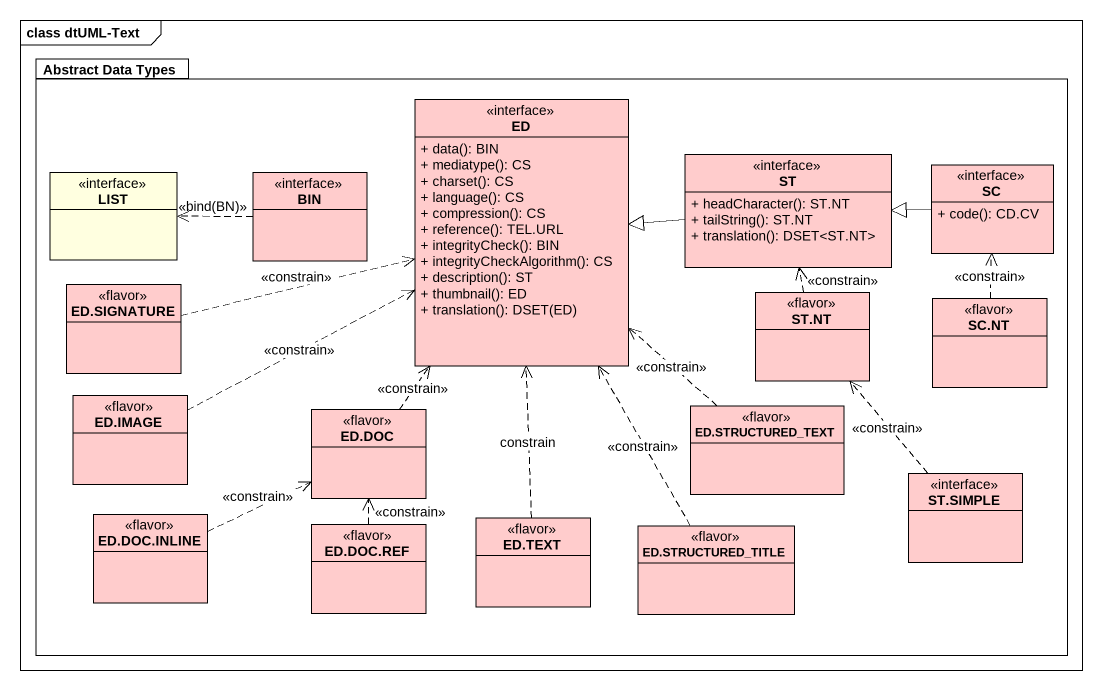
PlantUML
@startuml
mainframe class dtUML-Text
hide circle
hide empty members
skinparam classAttributeIconSize 0
package "Abstract Data Types" as Abstract_Data_Types #FFFFFF {
  class ED <<interface>> #FFCCCC {
    + data(): BIN
    + mediatype(): CS
    + charset(): CS
    + language(): CS
    + compression(): CS
    + reference(): TEL.URL
    + integrityCheck(): BIN
    + integrityCheckAlgorithm(): CS
    + description(): ST
    + thumbnail(): ED
    + translation(): DSET(ED)
  }
  class LIST <<interface>> #FFFFE0
  class BIN <<interface>> #FFCCCC
  class ST <<interface>> #FFCCCC {
    + headCharacter(): ST.NT
    + tailString(): ST.NT
    + translation(): DSET<ST.NT>
  }
  class SC <<interface>> #FFCCCC {
    + code(): CD.CV
  }
  class "ED.SIGNATURE" as ED_SIGNATURE <<flavor>> #FFCCCC
  class "ST.NT" as ST_NT <<flavor>> #FFCCCC
  class "SC.NT" as SC_NT <<flavor>> #FFCCCC
  class "ED.IMAGE" as ED_IMAGE <<flavor>> #FFCCCC
  class "ED.DOC" as ED_DOC <<flavor>> #FFCCCC
  class "ED.STRUCTURED_TEXT" as ED_STRUCTURED_TEXT <<flavor>> #FFCCCC
  class "ST.SIMPLE" as ST_SIMPLE <<interface>> #FFCCCC
  class "ED.DOC.INLINE" as ED_DOC_INLINE <<flavor>> #FFCCCC
  class "ED.DOC.REF" as ED_DOC_REF <<flavor>> #FFCCCC
  class "ED.TEXT" as ED_TEXT <<flavor>> #FFCCCC
  class "ED.STRUCTURED_TITLE" as ED_STRUCTURED_TITLE <<flavor>> #FFCCCC
}
BIN .left.> LIST : <<bind(BN)>>
ST -left-|> ED
SC -left-|> ST
ED_SIGNATURE .right.> ED : <<constrain>>
ST_NT .up.> ST : <<constrain>>
SC_NT .up.> SC : <<constrain>>
ED_IMAGE .right.> ED : <<constrain>>
ED_DOC .up.> ED : <<constrain>>
ED_STRUCTURED_TEXT .up.> ED : <<constrain>>
ST_SIMPLE .up.> ST_NT : <<constrain>>
ED_DOC_INLINE .right.> ED_DOC : <<constrain>>
ED_DOC_REF .up.> ED_DOC : <<constrain>>
ED_TEXT .up.> ED : constrain
ED_STRUCTURED_TITLE .up.> ED : <<constrain>>
@enduml
